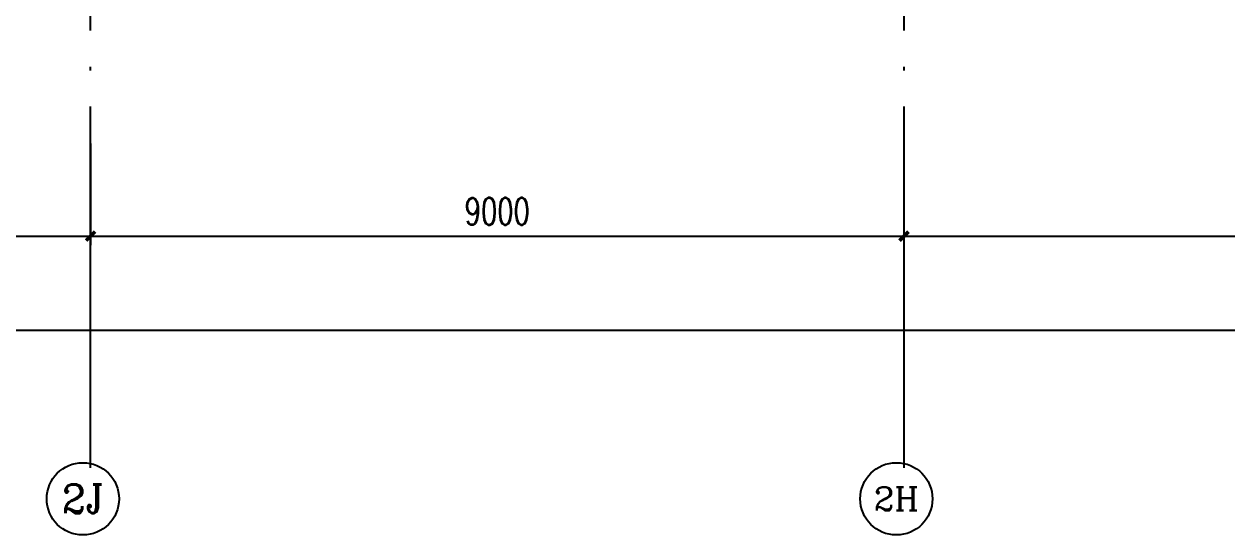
# Model space of a CAD drawing. Extents: x -4210259 to 293730, y -7499 to 868879.
# Drawn here: x -1019757 to -1006448, y 511145 to 516801 of the extents above; entities that cross this region are included whole.
import ezdxf
from ezdxf.enums import TextEntityAlignment as Align

# ---------------------------------------------------------------- set-up
doc = ezdxf.new("R2010")
doc.units = 0
doc.header["$LTSCALE"] = 1000
doc.header["$MEASUREMENT"] = 0
doc.linetypes.add('DOTE', pattern=[2.42, 2, -0.2, 0.02, -0.2])
doc.layers.get('Defpoints').update_dxf_attribs({"color": 210})
for name, color, linetype in [('A-AXIS-D', 1, 'Continuous'), ('A-AXIS-DOTE', 14, 'DOTE'), ('PUB_TEXT', 7, 'Continuous')]:
    doc.layers.add(name, color=color, linetype=linetype)
doc.styles.add('_TCH_AXIS', font='COMPLEX', dxfattribs={"bigfont": 'GBCBIG'})
doc.styles.add('_TCH_DIM_T3', font='SIMPLEX', dxfattribs={"width": 0.705882, "bigfont": 'GBCBIG'})
doc.dimstyles.new('_TCH_ARCH&&100', dxfattribs={"dimtxt": 297.5, "dimasz": 100, "dimexe": 100, "dimexo": 100, "dimgap": 126.25, "dimtad": 1, "dimdec": 0, "dimzin": 0, "dimdsep": 46, "dimtxsty": '_TCH_DIM_T3', "dimblk": 'ARCHTICK', "dimcen": 0.09, "dimclrt": 7, "dimazin": 2, "dimtfac": 1, "dimtdec": 0, "dimtix": 1, "dimtmove": 2, "dimatfit": 3, "dimfxl": 0, "dimtolj": 1, "dimtzin": 0, "dimarcsym": 0})

# ---------------------------------------------------------------- blocks, each defined once
blk = doc.blocks.new('_ArchTick')
at = {"color": 0, "linetype": 'ByBlock', "const_width": 0.4}
blk.add_lwpolyline([(-0.5, -0.5), (0.5, 0.5)], dxfattribs=at)
blk = doc.blocks.new('*D766')
at = {"layer": 'A-AXIS-D', "color": 0, "lineweight": -2}
for p, q in [((-1104221, 515480), (-1104221, 513313)), ((-946221, 515480), (-946221, 513313)), ((-1104221, 513413), (-946221, 513413))]:
    blk.add_line(p, q, dxfattribs=at)
at = {"layer": 'Defpoints', "color": 0}
for p in [(-1104221, 515580), (-946221, 515580), (-946221, 513413)]:
    blk.add_point(p, dxfattribs=at)
at = {"layer": 'A-AXIS-D', "color": 0, "lineweight": -2, "xscale": 100, "yscale": 100, "zscale": 100, "rotation": 180}
blk.add_blockref('_ArchTick', (-1104221, 513413), dxfattribs=at)
at = {"layer": 'A-AXIS-D', "color": 0, "lineweight": -2, "xscale": 100, "yscale": 100, "zscale": 100}
blk.add_blockref('_ArchTick', (-946221, 513413), dxfattribs=at)
at = {"layer": 'A-AXIS-D', "color": 7, "insert": (-1025221, 513688), "char_height": 297.5, "attachment_point": 5, "style": '_TCH_DIM_T3'}
blk.add_mtext('\\A1;158000', dxfattribs=at)
blk = doc.blocks.new('*D1178')
at = {"layer": 'A-AXIS-D', "color": 0, "lineweight": -2}
for p, q in [((-1028021, 515480), (-1028021, 514353)), ((-1019021, 515480), (-1019021, 514353)), ((-1028021, 514453), (-1019021, 514453))]:
    blk.add_line(p, q, dxfattribs=at)
at = {"layer": 'Defpoints', "color": 0}
for p in [(-1028021, 515580), (-1019021, 515580), (-1019021, 514453)]:
    blk.add_point(p, dxfattribs=at)
at = {"layer": 'A-AXIS-D', "color": 0, "lineweight": -2, "xscale": 100, "yscale": 100, "zscale": 100, "rotation": 180}
blk.add_blockref('_ArchTick', (-1028021, 514453), dxfattribs=at)
at = {"layer": 'A-AXIS-D', "color": 0, "lineweight": -2, "xscale": 100, "yscale": 100, "zscale": 100}
blk.add_blockref('_ArchTick', (-1019021, 514453), dxfattribs=at)
at = {"layer": 'A-AXIS-D', "color": 7, "insert": (-1023521, 514728), "char_height": 297.5, "attachment_point": 5, "style": '_TCH_DIM_T3'}
blk.add_mtext('\\A1;9000', dxfattribs=at)
blk = doc.blocks.new('*D1179')
at = {"layer": 'A-AXIS-D', "color": 0, "lineweight": -2}
for p, q in [((-1019021, 515480), (-1019021, 514353)), ((-1010021, 515480), (-1010021, 514353)), ((-1019021, 514453), (-1010021, 514453))]:
    blk.add_line(p, q, dxfattribs=at)
at = {"layer": 'Defpoints', "color": 0}
for p in [(-1019021, 515580), (-1010021, 515580), (-1010021, 514453)]:
    blk.add_point(p, dxfattribs=at)
at = {"layer": 'A-AXIS-D', "color": 0, "lineweight": -2, "xscale": 100, "yscale": 100, "zscale": 100, "rotation": 180}
blk.add_blockref('_ArchTick', (-1019021, 514453), dxfattribs=at)
at = {"layer": 'A-AXIS-D', "color": 0, "lineweight": -2, "xscale": 100, "yscale": 100, "zscale": 100}
blk.add_blockref('_ArchTick', (-1010021, 514453), dxfattribs=at)
at = {"layer": 'A-AXIS-D', "color": 7, "insert": (-1014521, 514728), "char_height": 297.5, "attachment_point": 5, "style": '_TCH_DIM_T3'}
blk.add_mtext('\\A1;9000', dxfattribs=at)
blk = doc.blocks.new('*D1180')
at = {"layer": 'A-AXIS-D', "color": 0, "lineweight": -2}
for p, q in [((-1010021, 515480), (-1010021, 514353)), ((-1001021, 515480), (-1001021, 514353)), ((-1010021, 514453), (-1001021, 514453))]:
    blk.add_line(p, q, dxfattribs=at)
at = {"layer": 'Defpoints', "color": 0}
for p in [(-1010021, 515580), (-1001021, 515580), (-1001021, 514453)]:
    blk.add_point(p, dxfattribs=at)
at = {"layer": 'A-AXIS-D', "color": 0, "lineweight": -2, "xscale": 100, "yscale": 100, "zscale": 100, "rotation": 180}
blk.add_blockref('_ArchTick', (-1010021, 514453), dxfattribs=at)
at = {"layer": 'A-AXIS-D', "color": 0, "lineweight": -2, "xscale": 100, "yscale": 100, "zscale": 100}
blk.add_blockref('_ArchTick', (-1001021, 514453), dxfattribs=at)
at = {"layer": 'A-AXIS-D', "color": 7, "insert": (-1005521, 514728), "char_height": 297.5, "attachment_point": 5, "style": '_TCH_DIM_T3'}
blk.add_mtext('\\A1;9000', dxfattribs=at)

msp = doc.modelspace()

# ---------------------------------------------------------------- linework, layer by layer
at = {"layer": 'A-AXIS-D'}
for centre in [(-1019105.6, 511544.7), (-1010105.6, 511544.7)]:
    msp.add_circle(centre, 400, dxfattribs=at)
at = {"layer": 'A-AXIS-DOTE', "ltscale": 2}
for p, q in [((-1019020.7, 511887.5), (-1019020.7, 538485.1)), ((-1010020.7, 511887.5), (-1010020.7, 538485.1))]:
    msp.add_line(p, q, dxfattribs=at)

# ---------------------------------------------------------------- texts
at = {"layer": 'PUB_TEXT', "style": '_TCH_AXIS'}
for s, height, p, p2 in [('2J', 314.07, (-1019337.4, 511387.7), (-1018873.8, 511387.7)), ('2H', 260.31, (-1010353.5, 511414.6), (-1009857.7, 511414.6))]:
    msp.add_text(s, height=height, dxfattribs=at).set_placement(p, p2, align=Align.FIT)

# ---------------------------------------------------------------- dimensions: what is measured, and where the dimension line sits
at = {"layer": 'A-AXIS-D'}
for base, p1, p2, picture, middle in [((-946220.7, 513413.4), (-1104220.7, 515580), (-946220.7, 515580), '*D766', (-1025220.7, 513688.4)), ((-1019020.7, 514453.4), (-1028020.7, 515580), (-1019020.7, 515580), '*D1178', (-1023520.7, 514728.4)), ((-1010020.7, 514453.4), (-1019020.7, 515580), (-1010020.7, 515580), '*D1179', (-1014520.7, 514728.4)), ((-1001020.7, 514453.4), (-1010020.7, 515580), (-1001020.7, 515580), '*D1180', (-1005520.7, 514728.4))]:
    dim = msp.add_linear_dim(base=base, p1=p1, p2=p2, angle=0, dimstyle='_TCH_ARCH&&100', override={"dimgap": 0}, dxfattribs=at)
    dim.commit()
    dim.dimension.update_dxf_attribs({"geometry": picture, "text_midpoint": middle, "dimtype": 129})

doc.saveas('drawing.dxf')
